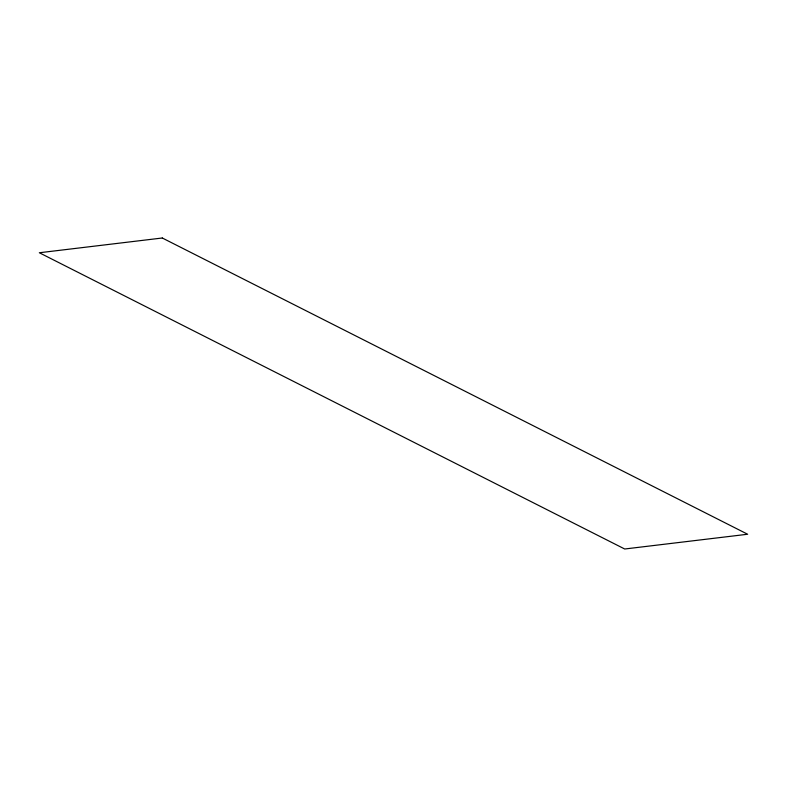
<?xml version="1.0" encoding="UTF-8"?>
<svg xmlns="http://www.w3.org/2000/svg" width="787" height="787" viewBox="0 0 787 787"><rect width="100%" height="100%" fill="white"/><g stroke="black" fill="none" stroke-linecap="round" stroke-linejoin="round"><path stroke-width="1.18" d="M162.299 237.999L39.35 252.755L624.701 549.001L747.65 534.245L162.299 237.999"/></g></svg>
